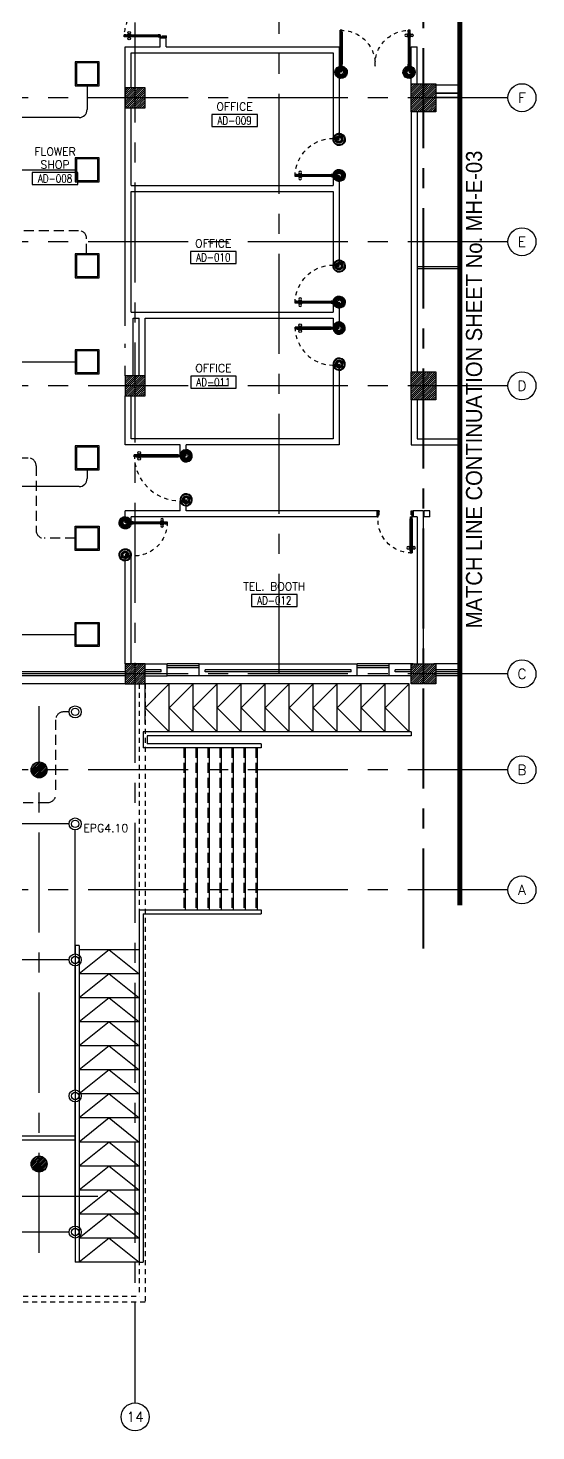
# Model space of a CAD drawing. Extents: x -10 to 91, y -4 to 87.
# Drawn here: x 78.11 to 90.81, y -4.44 to 30.63 of the extents above; entities that cross this region are included whole.
import ezdxf
from ezdxf.enums import TextEntityAlignment as Align

# ---------------------------------------------------------------- set-up
doc = ezdxf.new("R2010")
doc.units = 0
doc.header["$MEASUREMENT"] = 0
for name, pattern in [('CENTER2', [1.125, 0.75, -0.125, 0.125, -0.125]), ('CENTERX2', [4, 2.5, -0.5, 0.5, -0.5]), ('HIDDEN', [0.375, 0.25, -0.125]), ('HIDDEN2', [0.1875, 0.125, -0.0625])]:
    doc.linetypes.add(name, pattern=pattern)
doc.layers.get('0').update_dxf_attribs({"linetype": 'CONTINUOUS'})
for name, color, linetype in [('AX', 11, 'CONTINUOUS'), ('AX-CR', 11, 'CONTINUOUS'), ('AX-TXT', 4, 'CONTINUOUS'), ('AXES', 11, 'CENTERX2'), ('CANOPY-LN', 11, 'CONTINUOUS'), ('COL', 11, 'CONTINUOUS'), ('DOOR', 11, 'CONTINUOUS'), ('E-CLINE', 2, 'CONTINUOUS'), ('E-HLINE', 2, 'HIDDEN'), ('E-LITE', 4, 'CONTINUOUS'), ('E-TRXT', 4, 'CONTINUOUS'), ('EJ', 11, 'CONTINUOUS'), ('ELEV', 11, 'CONTINUOUS'), ('Handrail', 11, 'CONTINUOUS'), ('HAT', 11, 'CONTINUOUS'), ('INSUL', 11, 'CONTINUOUS'), ('PART', 11, 'CONTINUOUS'), ('Ramb', 11, 'CONTINUOUS'), ('RM-BOX', 11, 'CONTINUOUS'), ('RM-NAME', 11, 'CONTINUOUS'), ('RM-NO', 11, 'CONTINUOUS'), ('Step', 11, 'CONTINUOUS'), ('TXT1', 2, 'CONTINUOUS'), ('WALL', 11, 'CONTINUOUS'), ('WIN', 11, 'CONTINUOUS')]:
    doc.layers.add(name, color=color, linetype=linetype)
doc.styles.add('ROMANS', font='ROMANS.shx', dxfattribs={"width": 0.6})
doc.styles.add('TTXT', font='swisse.ttf', dxfattribs={"width": 0.6})

# ---------------------------------------------------------------- blocks, each defined once
blk = doc.blocks.new('COL50')
at = {"layer": 'COL'}
blk.add_lwpolyline([(-250, 250), (-250, -250), (250, -250), (250, 250)], close=True, dxfattribs=at)
blk = doc.blocks.new('*X53')
at = {"color": 0}
for p, q in [((203889, 10689), (204360, 11161)), ((203889, 10742), (204307, 11161)), ((203889, 10795), (204254, 11161)), ((203889, 10848), (204201, 11161)), ((203889, 10901), (204148, 11161)), ((203889, 10954), (204095, 11161)), ((203889, 11008), (204042, 11161)), ((203889, 11061), (203989, 11161)), ((203889, 11114), (203936, 11161)), ((203913, 10661), (204389, 11136)), ((203966, 10661), (204389, 11083)), ((204019, 10661), (204389, 11030)), ((204072, 10661), (204389, 10977)), ((204125, 10661), (204389, 10924)), ((204178, 10661), (204389, 10871)), ((204231, 10661), (204389, 10818)), ((204285, 10661), (204389, 10765)), ((204338, 10661), (204389, 10712))]:
    blk.add_line(p, q, dxfattribs=at)
blk = doc.blocks.new('DOOR100')
at = {"layer": 'DOOR', "color": 7, "linetype": 'ByBlock'}
for p, q in [((-91, 1205), (-91, 1140)), ((-82, 1205), (-91, 1205)), ((-82, 1140), (-91, 1140)), ((-82, 1128), (-82, 1218)), ((-75, 1218), (-82, 1218)), ((-82, 1205), (-82, 1140)), ((-75, 1128), (-82, 1128)), ((-75, 1250), (-75, 1300)), ((-75, 1300), (-25, 1300)), ((-25, 1300), (-75, 1300)), ((-58, 1250), (-75, 1250)), ((-58, 1250), (-58, 1270)), ((-42, 1270), (-58, 1270)), ((-42, 1250), (-42, 1270)), ((-25, 1250), (-42, 1250)), ((-25, 1250), (-25, 1300)), ((-25, 1218), (-18, 1218)), ((-25, 1128), (-18, 1128)), ((-18, 1128), (-18, 1218)), ((-18, 1205), (-18, 1140)), ((-18, 1205), (-9, 1205)), ((-18, 1140), (-9, 1140)), ((-9, 1205), (-9, 1140)), ((-1200, 0), (-1200, 150)), ((-1200, 150), (-1175, 150)), ((-1200, 150), (-1200, 0)), ((-1150, 0), (-1200, 114)), ((-1150, 0), (-1200, 40)), ((-1150, 0), (-1200, 0)), ((-1175, 150), (-1175, 100)), ((-1175, 100), (-1150, 100)), ((-1150, 0), (-1163, 100)), ((-1150, 100), (-1150, 0)), ((-75, 200), (-58, 200)), ((-75, 150), (-75, 200)), ((-75, 150), (-25, 150)), ((-58, 200), (-58, 180)), ((-58, 180), (-42, 180)), ((-50, 0), (0, 114)), ((-50, 100), (-50, 0)), ((-50, 0), (-37, 100)), ((-25, 100), (-50, 100)), ((-50, 0), (0, 40)), ((-50, 0), (0, 0)), ((-42, 200), (-25, 200)), ((-42, 180), (-42, 200)), ((-25, 200), (-25, 150)), ((0, 150), (-25, 150)), ((-25, 150), (-25, 100)), ((0, 0), (0, 150)), ((0, 150), (0, 0))]:
    blk.add_line(p, q, dxfattribs=at)
at = {"layer": 'DOOR', "linetype": 'ByBlock'}
for p, q in [((-75, 1250), (-75, 200)), ((-58, 200), (-58, 1250)), ((-42, 200), (-42, 1250)), ((-25, 200), (-25, 1250))]:
    blk.add_line(p, q, dxfattribs=at)
at = {"layer": 'DOOR', "color": 7, "linetype": 'ByBlock'}
for centre in [(-124, 1173), (24, 1173)]:
    blk.add_circle(centre, 32.4, dxfattribs=at)
at = {"layer": 'DOOR', "linetype": 'HIDDEN', "ltscale": 0.5}
blk.add_arc((-25, 150), 1150, 90, 180, dxfattribs=at)
at = {"layer": 'DOOR', "color": 7, "linetype": 'ByBlock'}
for centre, radius, start, end in [((-1150, 0), 154, 103.7142, 108.8947), ((-1150, 0), 134, 100.72, 111.8402), ((-1150, 0), 94.4, 90, 121.9818), ((-1150, 0), 74.4, 90, 132.2236), ((-1150, 0), 54.4, 90, 156.7926), ((-1150, 0), 34.4, 90, 180), ((-1150, 0), 14.4, 90, 180), ((-50, 0), 94.4, 58.0182, 90), ((-50, 0), 74.4, 47.7764, 90), ((-50, 0), 54.4, 23.2074, 90), ((-50, 0), 34.4, 0, 90), ((-50, 0), 14.4, 0, 90), ((-50, 0), 134, 68.1598, 79.28), ((-50, 0), 114, 64.0838, 77.3774), ((-50, 0), 154, 71.1053, 76.2858)]:
    blk.add_arc(centre, radius, start, end, dxfattribs=at)
blk = doc.blocks.new('A$C49F1192B')
at = {"layer": 'DOOR', "color": 0, "linetype": 'ByBlock', "xscale": -1, "rotation": 270}
blk.add_blockref('DOOR100', (0, 1200), dxfattribs=at)
blk = doc.blocks.new('*X54')
at = {"color": 0}
for p, q in [((203889, 17902), (204348, 18361)), ((203889, 17955), (204295, 18361)), ((203889, 18008), (204242, 18361)), ((203889, 18061), (204189, 18361)), ((203889, 18114), (204136, 18361)), ((203889, 18167), (204083, 18361)), ((203889, 18220), (204030, 18361)), ((203889, 18273), (203977, 18361)), ((203889, 18326), (203923, 18361)), ((203901, 17861), (204389, 18349)), ((203954, 17861), (204389, 18296)), ((204007, 17861), (204389, 18243)), ((204060, 17861), (204389, 18190)), ((204113, 17861), (204389, 18137)), ((204166, 17861), (204389, 18084)), ((204219, 17861), (204389, 18031)), ((204272, 17861), (204389, 17978)), ((204325, 17861), (204389, 17924)), ((204378, 17861), (204389, 17871))]:
    blk.add_line(p, q, dxfattribs=at)
blk = doc.blocks.new('RM1')
at = {"layer": 'RM-BOX'}
blk.add_lwpolyline([(570, -200), (-570, -200), (-570, -500), (570, -500)], close=True, dxfattribs=at)
at = {"layer": 'RM-NAME', "style": 'ROMANS'}
for tag, p in [('ROOMNAME1', (0, 324)), ('ROOMNAME2', (0, 0))]:
    blk.add_attdef(tag, text='', height=200, dxfattribs=at).set_placement(p, align=Align.MIDDLE)
at = {"layer": 'RM-NO', "style": 'ROMANS', "width": 0.8}
blk.add_attdef('ROOMNO', text='', height=200, dxfattribs=at).set_placement((0, -350), align=Align.MIDDLE)
blk = doc.blocks.new('*X51')
at = {"color": 0}
for p, q in [((203888, 25061), (204388, 25561)), ((203889, 25114), (204335, 25561)), ((203889, 25167), (204282, 25561)), ((203889, 25220), (204229, 25561)), ((203889, 25273), (204176, 25561)), ((203889, 25326), (204123, 25561)), ((203889, 25379), (204070, 25561)), ((203889, 25432), (204017, 25561)), ((203889, 25486), (203964, 25561)), ((203889, 25539), (203911, 25561)), ((203941, 25061), (204389, 25508)), ((203994, 25061), (204389, 25455)), ((204047, 25061), (204389, 25402)), ((204100, 25061), (204389, 25349)), ((204153, 25061), (204389, 25296)), ((204207, 25061), (204389, 25243)), ((204260, 25061), (204389, 25190)), ((204313, 25061), (204389, 25137)), ((204366, 25061), (204389, 25084))]:
    blk.add_line(p, q, dxfattribs=at)
blk = doc.blocks.new('A$C272A55A0')
at = {"layer": 'DOOR', "color": 0, "linetype": 'ByBlock'}
for p, q in [((0, 900), (0, 1050)), ((50, 1050), (0, 1050)), ((0, 900), (25, 900)), ((25, 950), (50, 950)), ((25, 900), (25, 950)), ((75, 900), (25, 900)), ((25, 850), (25, 900)), ((42, 850), (25, 850)), ((58, 870), (42, 870)), ((42, 870), (42, 850)), ((50, 950), (50, 1050)), ((58, 850), (58, 870)), ((75, 850), (58, 850)), ((75, 900), (75, 850)), ((1725, 900), (1775, 900)), ((1725, 900), (1725, 850)), ((1725, 850), (1742, 850)), ((1742, 870), (1758, 870)), ((1742, 850), (1742, 870)), ((1750, 950), (1750, 1050)), ((1750, 1050), (1800, 1050)), ((1775, 950), (1750, 950)), ((1758, 870), (1758, 850)), ((1758, 850), (1775, 850)), ((1775, 900), (1775, 950)), ((1800, 900), (1775, 900)), ((1775, 850), (1775, 900)), ((1800, 1050), (1800, 900)), ((25, 50), (42, 50)), ((25, 50), (25, 0)), ((25, 0), (75, 0)), ((75, 0), (25, 0)), ((42, 50), (42, 30)), ((42, 30), (58, 30)), ((58, 50), (75, 50)), ((58, 50), (58, 30)), ((75, 50), (75, 0)), ((1718, 160), (1709, 160)), ((1709, 95), (1709, 160)), ((1718, 95), (1709, 95)), ((1725, 173), (1718, 173)), ((1718, 173), (1718, 83)), ((1718, 95), (1718, 160)), ((1725, 83), (1718, 83)), ((1742, 50), (1725, 50)), ((1725, 50), (1725, 0)), ((1775, 0), (1725, 0)), ((1725, 0), (1775, 0)), ((1742, 50), (1742, 30)), ((1758, 30), (1742, 30)), ((1775, 50), (1758, 50)), ((1758, 50), (1758, 30)), ((1775, 173), (1782, 173)), ((1775, 83), (1782, 83)), ((1775, 50), (1775, 0)), ((1782, 173), (1782, 83)), ((1782, 160), (1791, 160)), ((1782, 95), (1782, 160)), ((1782, 95), (1791, 95)), ((1791, 95), (1791, 160))]:
    blk.add_line(p, q, dxfattribs=at)
at = {"layer": 'DOOR', "color": 9, "linetype": 'ByBlock'}
for p, q in [((50, 1050), (0, 1010)), ((50, 1050), (0, 937)), ((50, 1050), (37, 950)), ((1750, 1050), (1800, 1010)), ((1750, 1050), (1800, 937)), ((1750, 1050), (1763, 950))]:
    blk.add_line(p, q, dxfattribs=at)
at = {"layer": 'DOOR', "linetype": 'ByBlock'}
for p, q in [((25, 850), (25, 50)), ((42, 850), (42, 50)), ((58, 850), (58, 50)), ((75, 50), (75, 850)), ((1725, 50), (1725, 850)), ((1742, 850), (1742, 50)), ((1758, 850), (1758, 50)), ((1775, 850), (1775, 50))]:
    blk.add_line(p, q, dxfattribs=at)
at = {"layer": 'DOOR', "color": 0, "linetype": 'ByBlock'}
for centre in [(1676, 128), (1824, 128)]:
    blk.add_circle(centre, 32.4, dxfattribs=at)
at = {"layer": 'DOOR', "color": 9, "linetype": 'ByBlock'}
for centre, radius, start, end in [((50, 1050), 54.4, 203.2074, 270), ((50, 1050), 74.4, 227.7764, 270), ((50, 1050), 94.4, 238.0182, 270), ((50, 1050), 114, 244.0838, 257.3774), ((50, 1050), 134, 248.1598, 259.28), ((50, 1050), 154, 251.1053, 256.2858), ((50, 1050), 34.4, 180, 270), ((50, 1050), 14.4, 180, 270), ((1750, 1050), 14.4, 270, 0), ((1750, 1050), 34.4, 270, 0), ((1750, 1050), 54.4, 270, 336.7926), ((1750, 1050), 74.4, 270, 312.2236), ((1750, 1050), 94.4, 270, 301.9818), ((1750, 1050), 114, 282.6226, 295.9162), ((1750, 1050), 134, 280.72, 291.8402), ((1750, 1050), 154, 283.7142, 288.8947)]:
    blk.add_arc(centre, radius, start, end, dxfattribs=at)
at = {"layer": 'DOOR', "linetype": 'HIDDEN', "ltscale": 0.5}
for centre, start, end in [((50, 851), 268.3174, 3.2965), ((1750, 851), 176.7035, 271.6826)]:
    blk.add_arc(centre, 851, start, end, dxfattribs=at)
at = {"layer": 'WALL', "linetype": 'ByBlock'}
blk.add_line((1800, 900), (1800, 1050), dxfattribs=at)
blk = doc.blocks.new('DOOR90')
at = {"layer": 'DOOR', "color": 7, "linetype": 'ByBlock'}
for p, q in [((-150, 0), (0, 0)), ((-150, 0), (-150, -25)), ((0, -50), (-114, 0)), ((0, -50), (-40, 0)), ((0, -50), (0, 0)), ((-1000, -25), (-1050, -25)), ((-1050, -75), (-1050, -25)), ((-1050, -25), (-1050, -75)), ((-1000, -75), (-1050, -75)), ((-1000, -42), (-1020, -42)), ((-1020, -42), (-1020, -58)), ((-1000, -58), (-1020, -58)), ((-1000, -25), (-1000, -42)), ((-1000, -58), (-1000, -75)), ((-878, -18), (-968, -18)), ((-968, -25), (-968, -18)), ((-968, -75), (-968, -82)), ((-878, -82), (-968, -82)), ((-955, -9), (-890, -9)), ((-955, -18), (-955, -9)), ((-955, -18), (-890, -18)), ((-955, -82), (-890, -82)), ((-955, -82), (-955, -91)), ((-955, -91), (-890, -91)), ((-890, -18), (-890, -9)), ((-890, -82), (-890, -91)), ((-878, -25), (-878, -18)), ((-878, -75), (-878, -82)), ((-200, -25), (-150, -25)), ((-200, -42), (-200, -25)), ((-180, -42), (-200, -42)), ((-200, -58), (-180, -58)), ((-200, -75), (-200, -58)), ((-150, -75), (-200, -75)), ((-180, -58), (-180, -42)), ((-150, -25), (-100, -25)), ((-150, -75), (-150, -25)), ((-100, -25), (-100, -50)), ((0, -50), (-100, -37)), ((-100, -50), (0, -50)), ((-150, -875), (-100, -875)), ((-150, -900), (-150, -875)), ((-150, -900), (0, -900)), ((0, -900), (-150, -900)), ((0, -850), (-114, -900)), ((-100, -875), (-100, -850)), ((0, -850), (-100, -863)), ((-100, -850), (0, -850)), ((0, -850), (-40, -900)), ((0, -850), (0, -900))]:
    blk.add_line(p, q, dxfattribs=at)
at = {"layer": 'DOOR', "linetype": 'ByBlock'}
for p, q in [((-200, -25), (-1000, -25)), ((-200, -42), (-1000, -42)), ((-200, -58), (-1000, -58)), ((-1000, -75), (-200, -75))]:
    blk.add_line(p, q, dxfattribs=at)
at = {"layer": 'DOOR', "color": 7, "linetype": 'ByBlock'}
for centre in [(-923, 24), (-923, -124)]:
    blk.add_circle(centre, 32.4, dxfattribs=at)
for centre, radius, start, end in [((0, -50), 154, 161.1053, 166.2858), ((0, -50), 94.4, 148.0182, 180), ((0, -50), 134, 158.1598, 169.28), ((0, -50), 114, 154.0838, 167.3774), ((0, -50), 74.4, 137.7764, 180), ((0, -50), 54.4, 113.2074, 180), ((0, -50), 34.4, 90, 180), ((0, -50), 14.4, 90, 180), ((0, -850), 154, 193.7142, 198.8947), ((0, -850), 134, 190.72, 201.8402), ((0, -850), 94.4, 180, 211.9818), ((0, -850), 74.4, 180, 222.2236), ((0, -850), 54.4, 180, 246.7926), ((0, -850), 34.4, 180, 270), ((0, -850), 14.4, 180, 270)]:
    blk.add_arc(centre, radius, start, end, dxfattribs=at)
at = {"layer": 'DOOR', "linetype": 'HIDDEN', "ltscale": 0.5}
blk.add_arc((-222, -50), 828, 178.2701, 275.003, dxfattribs=at)
blk = doc.blocks.new('AXU')
at = {"layer": 'AX-CR'}
blk.add_circle((0, 350), 350, dxfattribs=at)
at = {"layer": 'AX-TXT', "style": 'ROMANS'}
blk.add_attdef('AX', text='', height=250, dxfattribs=at).set_placement((0, 350), align=Align.MIDDLE)
blk = doc.blocks.new('C11')
at = {"layer": 'HAT'}
h = blk.add_hatch(dxfattribs=at)
h.set_pattern_fill('ANSI31', color=256, scale=300, style=0)
h.set_pattern_definition([(45, (-383765.23, -62181), (-26.5165043, 26.5165043), [])])
h.paths.add_polyline_path([(-20, 350), (-20, 700), (-320, 700), (-320, 350)])
h.paths.add_polyline_path([(-320, 0), (-20, 0), (-20, 350), (-320, 350)])
h = blk.add_hatch(dxfattribs=at)
h.set_pattern_fill('ANSI31', color=256, scale=300, style=0)
h.set_pattern_definition([(45, (-383445.23, -62181), (-26.5165043, 26.5165043), [])])
h.paths.add_polyline_path([(300, 350), (300, 700), (0, 700), (0, 350)])
h.paths.add_polyline_path([(0, 0), (300, 0), (300, 350), (0, 350)])
at = {"layer": 'COL'}
for points in [[(-20, 700), (-20, 0), (-320, 0), (-320, 700)], [(300, 700), (300, 0), (0, 0), (0, 700)]]:
    blk.add_lwpolyline(points, close=True, dxfattribs=at)
blk = doc.blocks.new('DOOR1000')
at = {"layer": 'DOOR', "color": 7, "linetype": 'ByBlock'}
for p, q in [((-150, 0), (0, 0)), ((-150, 0), (-150, -25)), ((0, -50), (-114, 0)), ((0, -50), (-40, 0)), ((0, -50), (0, 0)), ((-1100, -25), (-1100, -75)), ((-1100, -75), (-1100, -25)), ((-1050, -25), (-1100, -25)), ((-1050, -75), (-1100, -75)), ((-1070, -42), (-1070, -58)), ((-1050, -42), (-1070, -42)), ((-1050, -58), (-1070, -58)), ((-1050, -25), (-1050, -42)), ((-1050, -58), (-1050, -75)), ((-1018, -25), (-1018, -18)), ((-928, -18), (-1018, -18)), ((-1018, -75), (-1018, -82)), ((-928, -82), (-1018, -82)), ((-1005, -18), (-1005, -9)), ((-1005, -9), (-940, -9)), ((-1005, -18), (-940, -18)), ((-1005, -82), (-1005, -91)), ((-1005, -82), (-940, -82)), ((-1005, -91), (-940, -91)), ((-940, -18), (-940, -9)), ((-940, -82), (-940, -91)), ((-928, -25), (-928, -18)), ((-928, -75), (-928, -82)), ((-200, -25), (-150, -25)), ((-200, -42), (-200, -25)), ((-180, -42), (-200, -42)), ((-200, -58), (-180, -58)), ((-200, -75), (-200, -58)), ((-150, -75), (-200, -75)), ((-180, -58), (-180, -42)), ((-150, -25), (-100, -25)), ((-150, -75), (-150, -25)), ((-100, -25), (-100, -50)), ((0, -50), (-100, -37)), ((-100, -50), (0, -50)), ((-150, -975), (-100, -975)), ((-150, -1000), (-150, -975)), ((-150, -1000), (0, -1000)), ((0, -1000), (-150, -1000)), ((0, -950), (-114, -1000)), ((-100, -975), (-100, -950)), ((0, -950), (-100, -963)), ((-100, -950), (0, -950)), ((0, -950), (-40, -1000)), ((0, -950), (0, -1000))]:
    blk.add_line(p, q, dxfattribs=at)
at = {"layer": 'DOOR', "linetype": 'ByBlock'}
for p, q in [((-200, -25), (-1050, -25)), ((-200, -42), (-1050, -42)), ((-200, -58), (-1050, -58)), ((-1050, -75), (-200, -75))]:
    blk.add_line(p, q, dxfattribs=at)
at = {"layer": 'DOOR', "color": 7, "linetype": 'ByBlock'}
for centre in [(-973, 24), (-973, -124)]:
    blk.add_circle(centre, 32.4, dxfattribs=at)
for centre, radius, start, end in [((0, -50), 154, 161.1053, 166.2858), ((0, -50), 94.4, 148.0182, 180), ((0, -50), 134, 158.1598, 169.28), ((0, -50), 114, 154.0838, 167.3774), ((0, -50), 74.4, 137.7764, 180), ((0, -50), 54.4, 113.2074, 180), ((0, -50), 34.4, 90, 180), ((0, -50), 14.4, 90, 180), ((0, -950), 154, 193.7142, 198.8947), ((0, -950), 134, 190.72, 201.8402), ((0, -950), 94.4, 180, 211.9818), ((0, -950), 74.4, 180, 222.2236), ((0, -950), 54.4, 180, 246.7926), ((0, -950), 34.4, 180, 270), ((0, -950), 14.4, 180, 270)]:
    blk.add_arc(centre, radius, start, end, dxfattribs=at)
at = {"layer": 'DOOR', "linetype": 'HIDDEN', "ltscale": 0.5}
blk.add_arc((-150, -25), 950, 180, 270, dxfattribs=at)
blk = doc.blocks.new('AXL')
at = {"layer": 'AX-CR'}
blk.add_circle((-350, 0), 350, dxfattribs=at)
at = {"layer": 'AX-TXT', "style": 'ROMANS'}
blk.add_attdef('AX', text='', height=250, dxfattribs=at).set_placement((-350, 0), align=Align.MIDDLE)
blk = doc.blocks.new('L42')
at = {"layer": 'E-LITE'}
for p, q in [((0.3, 0.3), (-0.3, 0.3)), ((-0.3, 0.3), (-0.3, -0.3)), ((0.3, -0.3), (0.3, 0.3)), ((-0.3, -0.3), (0.3, -0.3))]:
    blk.add_line(p, q, dxfattribs=at)
at = {"layer": 'E-LITE', "color": 8}
blk.add_lwpolyline([(-0.27, 0.27), (-0.27, -0.27), (0.27, -0.27), (0.27, 0.27)], close=True, dxfattribs=at)

msp = doc.modelspace()

# ---------------------------------------------------------------- hatches: boundary and pattern name
at = {"layer": 'HAT', "linetype": 'ByBlock', "ltscale": 0.3}
h = msp.add_hatch(dxfattribs=at)
h.set_pattern_fill('ANSI31', color=256, scale=300, style=0)
h.set_pattern_definition([(44.999998, (-170.812277, -68.125586), (-0.0265165056, 0.026516504), [])])
h.paths.add_polyline_path([(87.9839, 14.7354), (87.6839, 14.7354), (87.6839, 14.4854), (87.9839, 14.4854)])
h.paths.add_polyline_path([(87.9839, 14.4854), (87.6839, 14.4854), (87.6839, 14.2354), (87.9839, 14.2354)])
h = msp.add_hatch(dxfattribs=at)
h.set_pattern_fill('ANSI31', color=256, scale=300, style=0)
h.set_pattern_definition([(44.999998, (-170.492277, -68.125586), (-0.0265165056, 0.026516504), [])])
h.paths.add_polyline_path([(88.3039, 14.7354), (88.0039, 14.7354), (88.0039, 14.4854), (88.3039, 14.4854)])
h.paths.add_polyline_path([(88.3039, 14.4854), (88.0039, 14.4854), (88.0039, 14.2354), (88.3039, 14.2354)])
at = {"layer": 'HAT'}
h = msp.add_hatch(dxfattribs=at)
h.set_pattern_fill('ANSI31', color=256, scale=0.24, style=0)
h.set_pattern_definition([(45, (29.39168, -22.822137), (-0.021213203, 0.021213203), [])])
h.paths.add_polyline_path([(78.1839, 12.0854), (78.3839, 12.0854), (78.3839, 12.2854, 0.4142136)])
h.paths.add_polyline_path([(78.3839, 12.2854), (78.3839, 12.0854), (78.5839, 12.0854, 0.4142136)])
h.paths.add_polyline_path([(78.5839, 12.0854), (78.3839, 12.0854), (78.3839, 11.8854, 0.4142136)])
h.paths.add_polyline_path([(78.3839, 12.0854), (78.1839, 12.0854, 0.4142136), (78.3839, 11.8854)])
h = msp.add_hatch(dxfattribs=at)
h.set_pattern_fill('ANSI31', color=256, scale=0.24, style=0)
h.set_pattern_definition([(45, (29.39168, -32.672137), (-0.021213203, 0.021213203), [])])
h.paths.add_polyline_path([(78.1839, 2.2354), (78.3839, 2.2354), (78.3839, 2.4354, 0.4142136)])
h.paths.add_polyline_path([(78.3839, 2.4354), (78.3839, 2.2354), (78.5839, 2.2354, 0.4142136)])
h.paths.add_polyline_path([(78.5839, 2.2354), (78.3839, 2.2354), (78.3839, 2.0354, 0.4142136)])
h.paths.add_polyline_path([(78.3839, 2.2354), (78.1839, 2.2354, 0.4142136), (78.3839, 2.0354)])

# ---------------------------------------------------------------- linework, layer by layer
at = {"layer": 'AXES'}
for p, q in [((80.7839, -3.736), (80.7839, 86.0986)), ((87.9839, 7.6211), (87.9839, 85.7486)), ((88.0039, 7.6211), (88.0039, 85.7486)), ((84.3839, 14.4854), (84.3839, 73.3054)), ((90.1058, 28.8854), (71.7839, 28.8854)), ((90.1058, 25.2854), (71.7839, 25.2854)), ((90.1058, 21.6854), (66.3839, 21.6854)), ((90.1058, 14.4854), (72.9839, 14.4854)), ((78.3839, 0.0182), (78.3839, 13.6801)), ((90.1058, 12.0854), (63.3839, 12.0854)), ((90.1058, 12.0854), (71.7839, 12.0854)), ((90.1058, 9.0854), (69.9839, 9.0854)), ((90.1058, 9.0854), (69.9839, 9.0854))]:
    msp.add_line(p, q, dxfattribs=at)
at = {"layer": 'AXES', "color": 11}
msp.add_line((61.3514, 1.4354), (79.9393, 1.4354), dxfattribs=at)
at = {"layer": 'CANOPY-LN', "color": 8, "linetype": 'HIDDEN2'}
for p in [(80.8839, 14.2354), (62.6839, -1.0646)]:
    msp.add_line(p, (80.8839, -1.0646), dxfattribs=at)
at = {"layer": 'CANOPY-LN', "linetype": 'HIDDEN2'}
for p, q in [((81.0339, 14.2354), (81.0339, -1.2146)), ((81.0339, -1.2146), (62.5339, -1.2146))]:
    msp.add_line(p, q, dxfattribs=at)
at = {"layer": 'COL'}
for p, q in [((87.6839, 14.7354), (87.9839, 14.7354)), ((87.6839, 14.2354), (87.6839, 14.7354)), ((87.9839, 14.7354), (87.9839, 14.2354)), ((88.0039, 14.7354), (88.3039, 14.7354)), ((88.0039, 14.2354), (88.0039, 14.7354)), ((88.3039, 14.7354), (88.3039, 14.2354)), ((87.9839, 14.2354), (87.6839, 14.2354)), ((88.3039, 14.2354), (88.0039, 14.2354))]:
    msp.add_line(p, q, dxfattribs=at)
at = {"layer": 'E-CLINE', "color": 4}
for p, q in [((79.5839, 29.1854), (79.5839, 28.5883)), ((79.3839, 28.3883), (74.9839, 28.3883)), ((77.4839, 27.0854), (79.2839, 27.0854)), ((77.4839, 22.2854), (79.2839, 22.2854)), ((79.5839, 19.5854), (79.5839, 19.3647)), ((79.3839, 19.1647), (74.9839, 19.1647)), ((77.4839, 15.4729), (79.2875, 15.4729)), ((79.1339, 10.7354), (77.2991, 10.7354)), ((79.2839, 7.4854), (79.2839, 10.5854)), ((79.1339, 7.3354), (76.4339, 7.3354)), ((79.2839, 4.0854), (79.2839, 7.1854)), ((79.2839, 0.6854), (79.2839, 3.7854)), ((79.1339, 0.5354), (76.4339, 0.5354))]:
    msp.add_line(p, q, dxfattribs=at)
for centre in [(79.3839, 28.5883), (79.3839, 19.3647)]:
    msp.add_arc(centre, 0.2, 270, 0, dxfattribs=at)
at = {"layer": 'E-HLINE', "color": 4}
for p, q in [((75.0001, 25.5686), (79.3677, 25.5686)), ((79.5677, 24.9854), (79.5677, 25.3686)), ((77.4839, 19.8854), (78.1084, 19.8854)), ((78.3084, 19.6854), (78.3084, 18.0729)), ((79.2805, 17.8729), (78.5084, 17.8729)), ((78.796, 13.3354), (78.796, 11.4676)), ((79.1339, 13.5354), (78.996, 13.5354)), ((76.4839, 11.2676), (78.596, 11.2676))]:
    msp.add_line(p, q, dxfattribs=at)
for centre, start, end in [((79.3677, 25.3686), 360, 90), ((78.1084, 19.6854), 0, 90), ((78.5084, 18.0729), 180, 270), ((78.996, 13.3354), 90, 180), ((78.596, 11.4676), 270, 360)]:
    msp.add_arc(centre, 0.2, start, end, dxfattribs=at)
at = {"layer": 'E-LITE'}
for centre, radius in [((79.2839, 13.5354), 0.15), ((79.2839, 13.5354), 0.0922), ((79.2839, 10.7354), 0.15), ((79.2839, 10.7354), 0.0922), ((79.2839, 7.3354), 0.15), ((79.2839, 7.3354), 0.0922), ((79.2839, 3.9354), 0.15), ((79.2839, 3.9354), 0.0922), ((79.2839, 0.5354), 0.15), ((79.2839, 0.5354), 0.0922)]:
    msp.add_circle(centre, radius, dxfattribs=at)
at = {"layer": 'ELEV', "linetype": 'CENTER2', "const_width": 0.12}
msp.add_lwpolyline([(88.9038, 8.6969), (88.9038, 75.7054)], dxfattribs=at)
at = {"layer": 'Handrail', "color": 11}
for p, q in [((87.6339, 14.2354), (81.0339, 14.2354)), ((87.6878, 13.0354), (80.9839, 13.0354)), ((80.9839, 13.0354), (80.9839, 12.6354)), ((81.0839, 13.0354), (81.0839, 13.0354)), ((87.6878, 13.0354), (87.6878, 12.9354)), ((83.9379, 12.6354), (80.9839, 12.6354)), ((87.6878, 12.9354), (81.0839, 12.9354)), ((81.0839, 12.9354), (81.0839, 12.7354)), ((83.9379, 12.7354), (81.0839, 12.7354)), ((83.9379, 12.7354), (83.9379, 12.6354)), ((80.8839, 8.5854), (83.9339, 8.5854)), ((80.8839, 8.5854), (80.8839, -0.2146)), ((80.9839, 8.4854), (83.9339, 8.4854)), ((80.9839, 8.4854), (80.9839, -0.2146)), ((83.9339, 8.5854), (83.9339, 8.4854)), ((79.2839, 7.6942), (79.2839, -0.2146)), ((79.3839, 7.6942), (79.2839, 7.6942)), ((79.3839, 7.6942), (79.3839, -0.2146)), ((79.2839, 2.9354), (76.2396, 2.9354)), ((79.2839, 2.8354), (76.3396, 2.8354)), ((79.3839, -0.2146), (79.2839, -0.2146)), ((80.8839, -0.2146), (80.9839, -0.2146))]:
    msp.add_line(p, q, dxfattribs=at)
at = {"layer": 'INSUL'}
for p, q in [((81.4339, 14.5854), (81.0339, 14.5854)), ((81.4339, 14.5354), (81.0339, 14.5354)), ((81.4339, 14.5354), (81.4339, 14.5854)), ((86.1839, 14.5854), (82.5339, 14.5854)), ((82.5339, 14.5354), (82.5339, 14.5854)), ((86.1839, 14.5354), (82.5339, 14.5354)), ((86.1839, 14.5354), (86.1839, 14.5854)), ((87.2839, 14.5354), (87.2839, 14.5854)), ((87.6839, 14.5854), (87.2839, 14.5854)), ((87.6839, 14.5354), (87.2839, 14.5354)), ((88.9038, 14.5854), (88.3039, 14.5854)), ((88.9038, 14.5354), (88.3039, 14.5354))]:
    msp.add_line(p, q, dxfattribs=at)
at = {"layer": 'PART'}
for p, q in [((88.9038, 24.6554), (87.8339, 24.6554)), ((88.9038, 24.6054), (87.8339, 24.6054))]:
    msp.add_line(p, q, dxfattribs=at)
at = {"layer": 'Ramb'}
msp.add_line((81.0339, 13.2354), (81.0339, 14.2354), dxfattribs=at)
at = {"layer": 'Ramb', "color": 11}
for p, q in [((81.0339, 13.6354), (81.6339, 14.2354)), ((81.6339, 13.0354), (81.6339, 14.2354)), ((81.6339, 13.6354), (82.2339, 14.2354)), ((82.2339, 13.0354), (82.2339, 14.2354)), ((82.2339, 13.6354), (82.8339, 14.2354)), ((82.8339, 13.0354), (82.8339, 14.2354)), ((82.8339, 13.6354), (83.4339, 14.2354)), ((83.4339, 13.0354), (83.4339, 14.2354)), ((83.4339, 13.6354), (84.0339, 14.2354)), ((84.0339, 13.0354), (84.0339, 14.2354)), ((84.0339, 13.6354), (84.6339, 14.2354)), ((84.6339, 13.0354), (84.6339, 14.2354)), ((84.6339, 13.6354), (85.2339, 14.2354)), ((85.2339, 13.0354), (85.2339, 14.2354)), ((85.2339, 13.6354), (85.8339, 14.2354)), ((85.8339, 13.0354), (85.8339, 14.2354)), ((85.8339, 13.6354), (86.4339, 14.2354)), ((86.4339, 13.0354), (86.4339, 14.2354)), ((86.4339, 13.6354), (87.0339, 14.2354)), ((87.0339, 13.0354), (87.0339, 14.2354)), ((87.0339, 13.6354), (87.6339, 14.2354)), ((87.6339, 13.0354), (87.6339, 14.2354)), ((81.0339, 13.6354), (81.6339, 13.0354)), ((81.6339, 13.6354), (82.2339, 13.0354)), ((82.2339, 13.6354), (82.8339, 13.0354)), ((82.8339, 13.6354), (83.4339, 13.0354)), ((83.4339, 13.6354), (84.0339, 13.0354)), ((84.0339, 13.6354), (84.6339, 13.0354)), ((84.6339, 13.6354), (85.2339, 13.0354)), ((85.2339, 13.6354), (85.8339, 13.0354)), ((85.8339, 13.6354), (86.4339, 13.0354)), ((86.4339, 13.6354), (87.0339, 13.0354)), ((87.0339, 13.6354), (87.6339, 13.0354)), ((80.8839, 7.5854), (79.3839, 7.5854)), ((80.1339, 7.5854), (79.3839, 6.9854)), ((80.1339, 7.5854), (80.8839, 6.9854)), ((80.8839, 6.9854), (79.3839, 6.9854)), ((80.1339, 6.9854), (79.3839, 6.3854)), ((80.1339, 6.9854), (80.8839, 6.3854)), ((80.8839, 6.3854), (79.3839, 6.3854)), ((80.1339, 6.3854), (79.3839, 5.7854)), ((80.1339, 6.3854), (80.8839, 5.7854)), ((80.8839, 5.7854), (79.3839, 5.7854)), ((80.1339, 5.7854), (79.3839, 5.1854)), ((80.1339, 5.7854), (80.8839, 5.1854)), ((80.8839, 5.1854), (79.3839, 5.1854)), ((80.1339, 5.1854), (79.3839, 4.5854)), ((80.1339, 5.1854), (80.8839, 4.5854)), ((80.8839, 4.5854), (79.3839, 4.5854)), ((80.1339, 4.5854), (79.3839, 3.9854)), ((80.1339, 4.5854), (80.8839, 3.9854)), ((80.8839, 3.9854), (79.3839, 3.9854)), ((80.1339, 3.9854), (79.3839, 3.3854)), ((80.1339, 3.9854), (80.8839, 3.3854)), ((80.8839, 3.3854), (79.3839, 3.3854)), ((80.1339, 3.3854), (79.3839, 2.7854)), ((80.1339, 3.3854), (80.8839, 2.7854)), ((80.8839, 2.7854), (79.3839, 2.7854)), ((80.1339, 2.7854), (79.3839, 2.1854)), ((80.1339, 2.7854), (80.8839, 2.1854)), ((80.8839, 2.1854), (79.3839, 2.1854)), ((80.1339, 2.1854), (79.3839, 1.5854)), ((80.1339, 2.1854), (80.8839, 1.5854)), ((80.8839, 1.5854), (79.3839, 1.5854)), ((80.1339, 1.5854), (79.3839, 0.9854)), ((80.1339, 1.5854), (80.8839, 0.9854)), ((80.8839, 0.9854), (79.3839, 0.9854)), ((80.1339, 0.9854), (79.3839, 0.3854)), ((80.1339, 0.9854), (80.8839, 0.3854)), ((80.8839, 0.3854), (79.3839, 0.3854)), ((80.1339, 0.3854), (79.3839, -0.2146)), ((80.1339, 0.3854), (80.8839, -0.2146)), ((80.8839, -0.2146), (79.3839, -0.2146))]:
    msp.add_line(p, q, dxfattribs=at)
at = {"layer": 'Step', "color": 11, "linetype": 'HIDDEN'}
for p, q in [((82.0039, 12.6354), (82.0039, 8.5854)), ((82.3039, 12.6354), (82.3039, 8.5854)), ((82.6039, 12.6354), (82.6039, 8.5854)), ((82.9039, 12.6354), (82.9039, 8.5854)), ((83.2039, 12.6354), (83.2039, 8.5854)), ((83.5039, 12.6354), (83.5039, 8.5854)), ((83.8039, 12.6354), (83.8039, 8.5854))]:
    msp.add_line(p, q, dxfattribs=at)
at = {"layer": 'Step', "color": 11}
for p, q in [((82.0339, 12.6354), (82.0339, 8.5854)), ((82.3339, 12.6354), (82.3339, 8.5854)), ((82.6339, 12.6354), (82.6339, 8.5854)), ((82.9339, 12.6354), (82.9339, 8.5854)), ((83.2339, 12.6354), (83.2339, 8.5854)), ((83.5339, 12.6354), (83.5339, 8.5854)), ((83.8339, 12.6354), (83.8339, 8.5854))]:
    msp.add_line(p, q, dxfattribs=at)
at = {"layer": 'WALL'}
for p, q in [((80.5339, 30.1604), (81.4089, 30.1604)), ((80.5339, 25.3604), (80.5339, 30.1604)), ((81.4089, 30.1604), (81.4089, 30.3854)), ((81.4089, 30.3854), (81.5589, 30.3854)), ((81.5589, 30.1604), (81.5589, 30.3854)), ((81.5589, 30.1604), (85.8839, 30.1604)), ((85.8839, 30.1604), (85.8839, 27.8924)), ((87.6839, 29.2354), (87.6839, 30.1604)), ((87.6839, 30.1604), (87.8339, 30.1604)), ((87.8339, 29.2354), (87.8339, 30.1604)), ((80.6839, 30.0104), (85.7339, 30.0104)), ((80.6839, 29.1354), (80.6839, 30.0104)), ((85.7339, 30.0104), (85.7339, 27.8924)), ((88.3039, 29.2104), (88.9038, 29.2104)), ((88.3039, 29.0104), (88.9038, 29.0104)), ((88.3039, 29.0004), (88.9038, 29.0004)), ((88.3039, 28.9004), (88.9038, 28.9004)), ((80.6839, 26.6924), (80.6839, 28.6354)), ((87.6839, 28.5354), (87.6839, 22.0354)), ((87.8339, 28.5354), (87.8339, 22.0354)), ((85.7339, 27.8924), (85.8839, 27.8924)), ((80.6839, 26.6924), (85.7339, 26.6924)), ((85.7339, 26.8924), (85.7339, 26.6924)), ((85.7339, 26.8924), (85.8839, 26.8924)), ((85.8839, 26.8924), (85.8839, 24.7264)), ((80.6839, 26.5424), (85.7339, 26.5424)), ((80.6839, 23.5264), (80.6839, 26.5424)), ((85.7339, 26.5424), (85.7339, 24.7264)), ((80.5339, 23.1823), (80.5339, 25.3604)), ((85.7339, 24.7264), (85.8839, 24.7264)), ((80.6839, 23.5264), (85.7339, 23.5264)), ((85.7339, 23.7264), (85.7339, 23.5264)), ((85.7339, 23.7264), (85.8839, 23.7264)), ((85.8839, 23.7264), (85.8839, 23.1764)), ((80.7339, 23.3764), (80.8839, 23.3764)), ((80.7339, 21.9354), (80.7339, 23.3764)), ((80.8839, 21.9354), (80.8839, 23.3764)), ((81.0339, 21.9354), (81.0339, 23.3764)), ((81.0339, 23.3764), (85.7339, 23.3764)), ((85.7339, 23.3764), (85.7339, 23.1764)), ((85.7339, 23.1764), (85.8839, 23.1764)), ((80.5339, 22.6323), (80.5339, 22.7323)), ((80.5339, 21.9354), (80.5339, 22.1823)), ((85.7339, 22.1764), (85.7339, 20.3604)), ((85.7339, 22.1764), (85.8839, 22.1764)), ((85.8839, 22.1764), (85.8839, 20.2104)), ((80.5339, 20.2104), (80.5339, 21.4354)), ((80.6839, 20.3604), (80.6839, 21.4354)), ((87.6839, 21.3354), (87.6839, 20.2104)), ((87.8339, 21.3354), (87.8339, 20.3604)), ((85.7339, 20.3604), (80.6839, 20.3604)), ((87.8339, 20.3604), (88.9038, 20.3604)), ((81.9089, 20.2104), (80.5339, 20.2104)), ((81.9089, 19.9854), (81.9089, 20.2104)), ((85.8839, 20.2104), (82.0589, 20.2104)), ((82.0589, 19.9854), (82.0589, 20.2104)), ((87.6839, 20.2104), (88.9038, 20.2104)), ((82.0589, 19.9854), (81.9089, 19.9854)), ((81.9089, 18.5604), (81.9089, 18.7854)), ((82.0589, 18.7854), (81.9089, 18.7854)), ((82.0589, 18.5604), (82.0589, 18.7854)), ((81.9089, 18.5604), (80.5339, 18.5604)), ((80.5339, 18.3104), (80.5339, 18.5604)), ((80.6839, 18.3104), (80.5339, 18.3104)), ((80.5339, 18.3104), (80.6839, 18.3104)), ((80.6839, 18.3104), (80.6839, 18.4104)), ((86.8339, 18.4104), (80.6839, 18.4104)), ((86.8339, 18.5604), (82.0589, 18.5604)), ((86.8339, 18.4104), (86.8339, 18.5604)), ((86.8339, 18.4104), (86.8339, 18.5604)), ((87.9839, 18.5604), (87.7339, 18.5604)), ((87.7339, 18.5604), (87.7339, 18.4104)), ((87.7339, 18.4104), (87.7339, 18.5604)), ((87.8339, 18.4104), (87.7339, 18.4104)), ((87.8339, 18.4104), (87.8339, 14.7354)), ((87.8339, 18.4104), (87.8339, 17.5729)), ((87.9839, 18.5604), (87.9839, 14.7354)), ((87.9839, 18.4104), (87.9839, 17.5729)), ((88.0039, 18.5604), (88.0039, 18.4104)), ((88.1539, 18.5604), (88.0039, 18.5604)), ((88.1539, 18.4104), (88.0039, 18.4104)), ((88.1539, 18.4104), (88.1539, 18.5604)), ((80.5339, 14.7354), (80.5339, 17.4104)), ((80.6839, 17.4104), (80.5339, 17.4104)), ((80.5339, 17.4104), (80.68, 17.4104)), ((80.6839, 14.7354), (80.6839, 17.4104)), ((80.5339, 14.7354), (81.5839, 14.7354)), ((81.5839, 14.4354), (81.5839, 14.7354)), ((82.3839, 14.7354), (86.3339, 14.7354)), ((82.3839, 14.4354), (82.3839, 14.7354)), ((86.3339, 14.4354), (86.3339, 14.7354)), ((87.1339, 14.4354), (87.1339, 14.7354)), ((87.7339, 14.7354), (87.1339, 14.7354)), ((88.9038, 14.7354), (88.2539, 14.7354)), ((81.0339, 14.4354), (81.5839, 14.4354)), ((86.3339, 14.4354), (82.3839, 14.4354)), ((87.6839, 14.4354), (87.1339, 14.4354)), ((88.9038, 14.4354), (88.3039, 14.4354))]:
    msp.add_line(p, q, dxfattribs=at)
for centre in [(78.3839, 12.0854), (78.3839, 2.2354)]:
    msp.add_circle(centre, 0.2, dxfattribs=at)
at = {"layer": 'WIN'}
for p, q in [((82.3839, 14.7354), (81.5839, 14.7354)), ((87.1339, 14.7354), (86.3339, 14.7354)), ((80.5339, 14.5354), (77.4339, 14.5354)), ((80.5339, 14.4854), (77.4339, 14.4854)), ((80.5339, 14.4354), (77.4339, 14.4354)), ((82.3839, 14.6854), (81.5839, 14.6854)), ((82.3839, 14.6354), (81.5839, 14.6354)), ((82.3839, 14.4354), (81.5839, 14.4354)), ((87.1339, 14.6854), (86.3339, 14.6854)), ((87.1339, 14.6354), (86.3339, 14.6354)), ((87.1339, 14.4354), (86.3339, 14.4354)), ((80.5339, 14.2354), (77.4339, 14.2354))]:
    msp.add_line(p, q, dxfattribs=at)

# ---------------------------------------------------------------- block references
at = {"layer": 'AX', "xscale": 0.001000000047497451, "yscale": 0.0009999999892897904, "zscale": 0.001}
for p, values in [((90.8058, 28.8854), {'AX': 'F'}), ((90.8058, 25.2854), {'AX': 'E'}), ((90.8058, 21.6854), {'AX': 'D'}), ((90.8058, 14.4854), {'AX': 'C'}), ((90.8058, 12.0854), {'AX': 'B'}), ((90.8058, 9.0854), {'AX': 'A'})]:
    msp.add_blockref('AXL', p, dxfattribs=at).add_auto_attribs(values)
at = {"layer": 'AXES', "xscale": 0.001000000047497451, "yscale": 0.0009999999892897904, "zscale": 0.001}
msp.add_blockref('AXU', (80.7839, -4.436), dxfattribs=at).add_auto_attribs({'AX': '14'})
at = {"layer": 'COL', "xscale": 0.001000000047497451, "yscale": 0.0009999999892897904, "zscale": 0.001}
for p in [(80.7839, 28.8854), (80.7839, 21.6854), (80.7839, 14.4854)]:
    msp.add_blockref('COL50', p, dxfattribs=at)
at = {"layer": 'DOOR', "color": 0, "yscale": 0.0009999999892897904, "zscale": 0.001}
for name, p, xscale, rotation in [('A$C272A55A0', (80.5086, 32.1854), 0.0009999999892897904, 270), ('A$C272A55A0', (85.8839, 30.5715), -0.001000000047497451, 180), ('DOOR90', (87.7339, 18.5604), -0.0009999999892897904, 270)]:
    msp.add_blockref(name, p, dxfattribs=dict(at, xscale=xscale, rotation=rotation))
at = {"layer": 'DOOR', "xscale": -0.001000000047497451, "yscale": 0.0009999999892897904, "zscale": 0.001, "rotation": 180}
for p in [(85.8839, 26.8924), (85.8839, 23.7264)]:
    msp.add_blockref('DOOR1000', p, dxfattribs=at)
at = {"layer": 'DOOR', "xscale": 0.001000000047497451, "yscale": 0.0009999999892897904, "zscale": 0.001}
msp.add_blockref('DOOR1000', (85.8839, 23.1764), dxfattribs=at)
at = {"layer": 'DOOR', "color": 0, "xscale": -0.001000000047497451, "yscale": 0.0009999999892897904, "zscale": 0.001}
for name, p in [('A$C49F1192B', (82.0589, 18.7854)), ('DOOR90', (80.5339, 18.3104))]:
    msp.add_blockref(name, p, dxfattribs=at)
at = {"layer": 'E-LITE', "color": 4}
for p in [(79.5839, 29.4854), (79.5839, 27.0854), (79.5839, 24.6854), (79.5839, 22.2854), (79.5839, 19.8854)]:
    msp.add_blockref('L42', p, dxfattribs=at)
at = {"layer": 'E-LITE', "color": 4, "xscale": -1}
for p in [(79.5805, 17.8729), (79.5805, 15.4729)]:
    msp.add_blockref('L42', p, dxfattribs=at)
at = {"layer": 'EJ', "color": 2, "linetype": 'ByBlock', "xscale": 0.001000000047497451, "yscale": 0.0009999999892897904, "zscale": 0.001}
for p in [(88.0039, 28.5354), (88.0039, 21.3354)]:
    msp.add_blockref('C11', p, dxfattribs=at)
at = {"layer": 'HAT', "xscale": 0.001000000047497451, "yscale": 0.0009999999892897904, "zscale": 0.001}
for name in ['*X51', '*X54', '*X53']:
    msp.add_blockref(name, (-123.3546, 3.5744), dxfattribs=at)
for p, values in [((83.2701, 28.6629), {'ROOMNO': 'AD-009', 'ROOMNAME2': 'OFFICE'}), ((78.7819, 27.2137), {'ROOMNO': 'AD-008', 'ROOMNAME2': 'SHOP', 'ROOMNAME1': 'FLOWER'}), ((82.738, 25.2442), {'ROOMNO': 'AD-010', 'ROOMNAME2': 'OFFICE'}), ((82.7425, 22.1262), {'ROOMNO': 'AD-011', 'ROOMNAME2': 'OFFICE'}), ((84.2632, 16.6703), {'ROOMNO': 'AD-012', 'ROOMNAME2': 'TEL. BOOTH'})]:
    msp.add_blockref('RM1', p, dxfattribs=at).add_auto_attribs(values)

# ---------------------------------------------------------------- texts
at = {"layer": 'E-TRXT', "color": 4, "style": 'ROMANS'}
msp.add_text('EPG4.10', height=0.2, dxfattribs=at).set_placement((79.4878, 10.5312))
at = {"layer": 'TXT1', "color": 6, "style": 'TTXT', "width": 0.9}
msp.add_text('MATCH LINE CONTINUATION SHEET No. MH-E-03', height=0.401182, rotation=90, dxfattribs=at).set_placement((89.4574, 15.6251))

doc.saveas('drawing.dxf')
